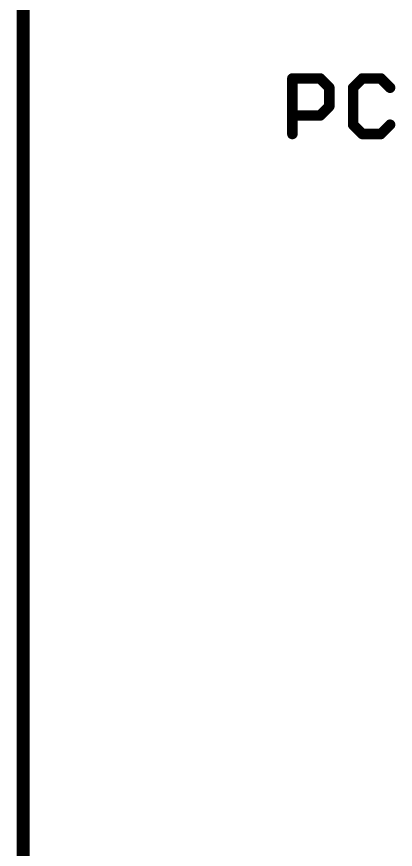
# Model space of a CAD drawing. Extents: x -44 to 63, y -18 to 50.
# Drawn here: x 17.65 to 24.94, y 6.03 to 22.04 of the extents above; entities that cross this region are included whole.
import ezdxf

# ---------------------------------------------------------------- set-up
doc = ezdxf.new("R2010")
doc.units = 0
for name, color, linetype in [('1', 12, 'CONTINUOUS'), ('16', 132, 'CONTINUOUS'), ('20', 53, 'CONTINUOUS'), ('51', 53, 'CONTINUOUS')]:
    doc.layers.add(name, color=color, linetype=linetype)

msp = doc.modelspace()

# ---------------------------------------------------------------- linework, layer by layer
at = {"layer": '1', "const_width": 0.254}
msp.add_lwpolyline([(17.78, 5.715), (17.78, 40.005)], dxfattribs=at)
at = {"layer": '16', "const_width": 0.254}
msp.add_lwpolyline([(17.78, 40.005), (17.78, 5.715)], dxfattribs=at)
at = {"layer": '20', "const_width": 0.2032}
msp.add_lwpolyline([(17.78, 5.715), (17.78, 40.005)], dxfattribs=at)
at = {"layer": '51', "const_width": 0.2032}
for points in [[(22.9616, 19.7866), (22.9616, 20.8543)], [(22.9616, 20.8543), (23.4955, 20.8543)], [(23.4955, 20.8543), (23.6734, 20.6764)], [(24.3089, 20.8543), (24.131, 20.6764)], [(24.6649, 20.8543), (24.3089, 20.8543)], [(24.8428, 20.6764), (24.6649, 20.8543)], [(23.6734, 20.6764), (23.6734, 20.3205)], [(24.131, 20.6764), (24.131, 19.9646)], [(23.6734, 20.3205), (23.4955, 20.1425)], [(23.4955, 20.1425), (22.9616, 20.1425)], [(24.131, 19.9646), (24.3089, 19.7866)], [(24.6649, 19.7866), (24.8428, 19.9646)], [(24.3089, 19.7866), (24.6649, 19.7866)]]:
    msp.add_lwpolyline(points, dxfattribs=at)
at = {"layer": '51', "const_width": 0.1016}
for points in [[(23.0124, 20.8543, 1), (22.9108, 20.8543)], [(22.9616, 20.9051, 1), (22.9616, 20.8035)], [(23.5314, 20.8902, 1), (23.4595, 20.8184)], [(23.4955, 20.8035, 1), (23.4955, 20.9051)], [(24.3089, 20.9051, 1), (24.3089, 20.8035)], [(24.3449, 20.8184, 1), (24.273, 20.8902)], [(24.7008, 20.8902, 1), (24.6289, 20.8184)], [(24.6649, 20.8035, 1), (24.6649, 20.9051)], [(23.7242, 20.6764, 1), (23.6226, 20.6764)], [(23.6375, 20.6404, 1), (23.7093, 20.7123)], [(24.1818, 20.6764, 1), (24.0802, 20.6764)], [(24.0951, 20.7123, 1), (24.1669, 20.6404)], [(24.8069, 20.6404, 1), (24.8787, 20.7123)], [(23.6226, 20.3205, 1), (23.7242, 20.3205)], [(23.7093, 20.2845, 1), (23.6375, 20.3564)], [(22.9616, 20.1933, 1), (22.9616, 20.0917)], [(23.4595, 20.1784, 1), (23.5314, 20.1066)], [(23.4955, 20.0917, 1), (23.4955, 20.1933)], [(24.1669, 20.0005, 1), (24.0951, 19.9286)], [(24.0802, 19.9646, 1), (24.1818, 19.9646)], [(24.8787, 19.9286, 1), (24.8069, 20.0005)], [(24.3089, 19.8374, 1), (24.3089, 19.7358)], [(24.273, 19.7507, 1), (24.3449, 19.8225)], [(24.6289, 19.8225, 1), (24.7008, 19.7507)], [(24.6649, 19.7358, 1), (24.6649, 19.8374)], [(22.9108, 19.7866, 1), (23.0124, 19.7866)]]:
    msp.add_lwpolyline(points, format="xyb", dxfattribs=at)

doc.saveas('drawing.dxf')
